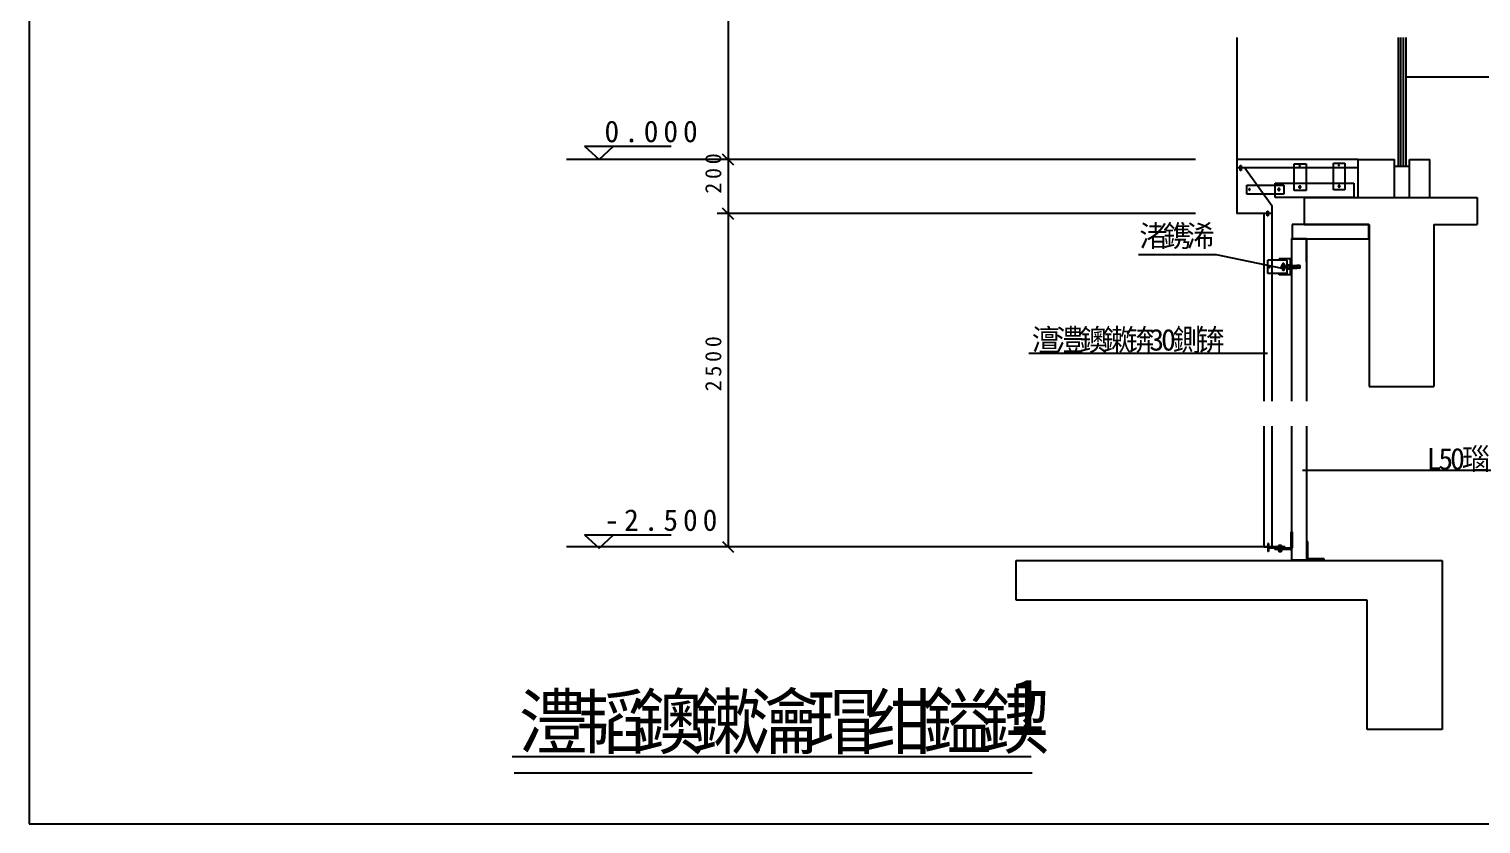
# Model space of a CAD drawing. Header units: metres. Extents: x 0 to 420, y 0 to 297.
# Drawn here: x 0 to 268.8, y 0 to 147.2 of the extents above; entities that cross this region are included whole.
import ezdxf

# ---------------------------------------------------------------- set-up
doc = ezdxf.new("R2010")
doc.units = ezdxf.units.M

msp = doc.modelspace()

# ---------------------------------------------------------------- linework, layer by layer
for p, q in [((0, 297), (0, 0)), ((129.42, 178.23), (129.42, 123.01)), ((223.6, 145.63), (223.6, 123.01)), ((253.46, 145.63), (253.46, 121.82)), ((253.95, 145.63), (253.95, 121.82)), ((254.44, 145.63), (254.44, 121.82)), ((254.94, 145.63), (254.94, 121.82)), ((294.31, 138.28), (255.15, 138.28)), ((102.82, 125.52), (118.91, 125.52)), ((102.82, 125.52), (105.57, 123.04)), ((105.57, 123.04), (108.19, 125.52)), ((128.42, 124.01), (130.42, 122.01)), ((130.42, 122.01), (128.42, 124.01)), ((205.25, 123.01), (99.52, 123.01)), ((215.95, 123.01), (127.42, 123.01)), ((215.95, 123.01), (127.42, 123.01)), ((129.42, 123.01), (129.42, 113.01)), ((246.1, 123.01), (223.6, 123.01)), ((223.6, 123.01), (223.6, 113.01)), ((246.1, 121.51), (223.6, 121.51)), ((224.21, 121.89), (224.43, 121.89)), ((224.21, 121), (224.21, 121.89)), ((224.43, 121), (224.21, 121)), ((224.43, 121.89), (224.43, 121)), ((225.1, 121.51), (230.1, 114.51)), ((234.22, 122.2), (236.47, 122.2)), ((234.22, 117.29), (234.22, 122.2)), ((235.17, 121.88), (235.16, 121.87)), ((235.16, 121.87), (235.16, 121.86)), ((235.16, 121.86), (235.16, 121.85)), ((235.16, 121.85), (235.16, 121.84)), ((235.16, 121.84), (235.16, 121.83)), ((235.16, 121.83), (235.16, 121.82)), ((235.16, 121.82), (235.16, 121.81)), ((235.16, 121.81), (235.17, 121.81)), ((235.18, 121.9), (235.17, 121.89)), ((235.17, 121.89), (235.17, 121.88)), ((235.17, 121.81), (235.17, 121.8)), ((235.17, 121.8), (235.18, 121.79)), ((235.19, 121.91), (235.18, 121.91)), ((235.18, 121.91), (235.18, 121.9)), ((235.18, 121.79), (235.18, 121.78)), ((235.18, 121.78), (235.19, 121.77)), ((235.2, 121.92), (235.19, 121.91)), ((235.19, 121.77), (235.2, 121.77)), ((235.21, 121.93), (235.2, 121.93)), ((235.2, 121.93), (235.2, 121.92)), ((235.2, 121.77), (235.2, 121.76)), ((235.2, 121.76), (235.21, 121.76)), ((235.22, 121.94), (235.21, 121.93)), ((235.21, 121.76), (235.22, 121.75)), ((235.23, 121.94), (235.22, 121.94)), ((235.22, 121.75), (235.23, 121.75)), ((235.24, 121.94), (235.23, 121.94)), ((235.23, 121.75), (235.24, 121.75)), ((235.25, 121.94), (235.24, 121.94)), ((235.24, 121.75), (235.25, 121.74)), ((235.26, 121.94), (235.25, 121.94)), ((235.25, 121.74), (235.26, 121.74)), ((235.27, 121.94), (235.26, 121.94)), ((235.26, 121.74), (235.27, 121.74)), ((235.28, 121.94), (235.27, 121.94)), ((235.27, 121.74), (235.28, 121.75)), ((235.29, 121.94), (235.28, 121.94)), ((235.28, 121.75), (235.29, 121.75)), ((235.3, 121.94), (235.29, 121.94)), ((235.29, 121.75), (235.3, 121.75)), ((235.31, 121.93), (235.3, 121.94)), ((235.3, 121.75), (235.31, 121.76)), ((235.32, 121.92), (235.31, 121.93)), ((235.31, 121.93), (235.31, 121.93)), ((235.31, 121.76), (235.32, 121.77)), ((235.31, 121.76), (235.31, 121.76)), ((235.33, 121.91), (235.32, 121.92)), ((235.32, 121.77), (235.33, 121.77)), ((235.34, 121.91), (235.33, 121.91)), ((235.33, 121.77), (235.34, 121.78)), ((235.34, 121.9), (235.34, 121.91)), ((235.35, 121.89), (235.34, 121.9)), ((235.34, 121.79), (235.35, 121.8)), ((235.34, 121.78), (235.34, 121.79)), ((235.35, 121.88), (235.35, 121.89)), ((235.35, 121.87), (235.35, 121.88)), ((235.36, 121.86), (235.35, 121.87)), ((235.35, 121.81), (235.36, 121.82)), ((235.35, 121.8), (235.35, 121.81)), ((235.35, 121.81), (235.35, 121.81)), ((235.36, 121.85), (235.36, 121.86)), ((235.36, 121.84), (235.36, 121.85)), ((235.36, 121.83), (235.36, 121.84)), ((235.36, 121.82), (235.36, 121.83)), ((236.47, 122.2), (236.47, 117.29)), ((241.52, 122.33), (243.64, 122.33)), ((241.52, 117.42), (241.52, 122.33)), ((242.44, 121.99), (242.43, 121.99)), ((242.43, 121.99), (242.43, 121.98)), ((242.43, 121.98), (242.43, 121.97)), ((242.43, 121.97), (242.43, 121.96)), ((242.43, 121.96), (242.43, 121.96)), ((242.43, 121.96), (242.43, 121.95)), ((242.43, 121.95), (242.43, 121.94)), ((242.43, 121.94), (242.44, 121.93)), ((242.45, 122.01), (242.44, 122.01)), ((242.44, 122.01), (242.44, 122)), ((242.44, 122), (242.44, 121.99)), ((242.44, 121.93), (242.44, 121.93)), ((242.44, 121.93), (242.44, 121.92)), ((242.44, 121.92), (242.45, 121.91)), ((242.46, 122.03), (242.45, 122.02)), ((242.45, 122.02), (242.45, 122.01)), ((242.45, 121.91), (242.45, 121.91)), ((242.45, 121.91), (242.46, 121.9)), ((242.47, 122.03), (242.46, 122.03)), ((242.46, 121.9), (242.47, 121.9)), ((242.48, 122.04), (242.47, 122.03)), ((242.47, 122.03), (242.47, 122.03)), ((242.47, 121.9), (242.47, 121.89)), ((242.47, 121.89), (242.48, 121.89)), ((242.49, 122.04), (242.48, 122.04)), ((242.48, 121.89), (242.49, 121.89)), ((242.5, 122.04), (242.49, 122.04)), ((242.49, 121.89), (242.5, 121.89)), ((242.51, 122.04), (242.5, 122.04)), ((242.5, 122.04), (242.5, 122.04)), ((242.5, 121.89), (242.5, 121.88)), ((242.5, 121.88), (242.51, 121.88)), ((242.52, 122.04), (242.51, 122.04)), ((242.51, 121.88), (242.52, 121.88)), ((242.53, 122.04), (242.52, 122.04)), ((242.52, 121.88), (242.53, 121.89)), ((242.54, 122.04), (242.53, 122.04)), ((242.53, 122.04), (242.53, 122.04)), ((242.53, 121.89), (242.53, 121.89)), ((242.53, 121.89), (242.54, 121.89)), ((242.55, 122.03), (242.54, 122.04)), ((242.54, 121.89), (242.55, 121.89)), ((242.56, 122.03), (242.55, 122.03)), ((242.55, 121.89), (242.56, 121.9)), ((242.57, 122.02), (242.56, 122.03)), ((242.56, 122.03), (242.56, 122.03)), ((242.56, 121.9), (242.57, 121.91)), ((242.56, 121.9), (242.56, 121.9)), ((242.57, 122.01), (242.57, 122.02)), ((242.58, 122.01), (242.57, 122.01)), ((242.57, 121.91), (242.58, 121.92)), ((242.57, 121.91), (242.57, 121.91)), ((242.58, 122), (242.58, 122.01)), ((242.58, 121.99), (242.58, 122)), ((242.59, 121.99), (242.58, 121.99)), ((242.58, 121.93), (242.59, 121.94)), ((242.58, 121.92), (242.58, 121.93)), ((242.58, 121.93), (242.58, 121.93)), ((242.59, 121.98), (242.59, 121.99)), ((242.59, 121.97), (242.59, 121.98)), ((242.59, 121.96), (242.59, 121.97)), ((242.59, 121.95), (242.59, 121.96)), ((242.59, 121.96), (242.59, 121.96)), ((242.59, 121.94), (242.59, 121.95)), ((243.64, 122.33), (243.64, 117.42)), ((246.1, 116.02), (246.1, 123.01)), ((246.1, 123.01), (252.84, 123.01)), ((252.84, 116.02), (252.84, 123.01)), ((252.84, 121.82), (255.57, 121.82)), ((255.57, 116.02), (255.57, 123.01)), ((255.57, 123.01), (259.36, 123.01)), ((259.36, 116.02), (259.36, 123.01)), ((225.45, 118.3), (232.31, 118.3)), ((225.45, 116.62), (225.45, 118.3)), ((230.72, 116), (230.72, 118.66)), ((230.72, 118.66), (245.28, 118.66)), ((232.31, 118.3), (232.31, 116.62)), ((245.28, 118.66), (245.28, 116)), ((232.31, 116.62), (225.45, 116.62)), ((225.84, 117.56), (225.83, 117.54)), ((225.83, 117.54), (225.83, 117.53)), ((225.83, 117.53), (225.83, 117.52)), ((225.83, 117.52), (225.83, 117.51)), ((225.83, 117.51), (225.83, 117.5)), ((225.83, 117.5), (225.83, 117.49)), ((225.83, 117.49), (225.83, 117.48)), ((225.83, 117.48), (225.83, 117.46)), ((225.83, 117.46), (225.83, 117.45)), ((225.83, 117.45), (225.84, 117.44)), ((225.85, 117.57), (225.84, 117.56)), ((225.84, 117.44), (225.85, 117.43)), ((225.86, 117.58), (225.85, 117.58)), ((225.85, 117.58), (225.85, 117.57)), ((225.85, 117.43), (225.85, 117.42)), ((225.85, 117.42), (225.86, 117.41)), ((225.87, 117.59), (225.86, 117.58)), ((225.86, 117.41), (225.87, 117.41)), ((225.88, 117.6), (225.87, 117.59)), ((225.87, 117.41), (225.88, 117.4)), ((225.89, 117.6), (225.88, 117.6)), ((225.88, 117.4), (225.89, 117.39)), ((225.9, 117.61), (225.89, 117.6)), ((225.89, 117.39), (225.9, 117.39)), ((225.91, 117.61), (225.9, 117.61)), ((225.9, 117.39), (225.91, 117.38)), ((225.92, 117.62), (225.91, 117.61)), ((225.91, 117.38), (225.92, 117.38)), ((225.93, 117.62), (225.92, 117.62)), ((225.92, 117.38), (225.93, 117.38)), ((225.95, 117.62), (225.93, 117.62)), ((225.93, 117.38), (225.95, 117.38)), ((225.96, 117.62), (225.95, 117.62)), ((225.95, 117.38), (225.96, 117.38)), ((225.97, 117.62), (225.96, 117.62)), ((225.96, 117.38), (225.97, 117.38)), ((225.98, 117.61), (225.97, 117.62)), ((225.97, 117.38), (225.98, 117.38)), ((225.99, 117.61), (225.98, 117.61)), ((225.98, 117.38), (225.99, 117.39)), ((226, 117.6), (225.99, 117.61)), ((225.99, 117.39), (226, 117.39)), ((226.01, 117.6), (226, 117.6)), ((226, 117.39), (226.01, 117.4)), ((226.02, 117.59), (226.01, 117.6)), ((226.01, 117.4), (226.02, 117.41)), ((226.03, 117.58), (226.02, 117.59)), ((226.02, 117.41), (226.03, 117.41)), ((226.04, 117.58), (226.03, 117.58)), ((226.03, 117.41), (226.04, 117.42)), ((226.04, 117.57), (226.04, 117.58)), ((226.05, 117.56), (226.04, 117.57)), ((226.04, 117.43), (226.05, 117.44)), ((226.04, 117.42), (226.04, 117.43)), ((226.06, 117.54), (226.05, 117.56)), ((226.05, 117.44), (226.06, 117.45)), ((226.06, 117.53), (226.06, 117.54)), ((226.06, 117.52), (226.06, 117.53)), ((226.06, 117.51), (226.06, 117.52)), ((226.06, 117.5), (226.06, 117.51)), ((226.06, 117.49), (226.06, 117.5)), ((226.06, 117.48), (226.06, 117.49)), ((226.06, 117.46), (226.06, 117.48)), ((226.06, 117.45), (226.06, 117.46)), ((245.28, 116), (230.72, 116)), ((231.24, 117.53), (231.23, 117.51)), ((231.23, 117.51), (231.23, 117.5)), ((231.23, 117.5), (231.23, 117.48)), ((231.23, 117.48), (231.23, 117.46)), ((231.23, 117.46), (231.23, 117.44)), ((231.23, 117.44), (231.24, 117.43)), ((231.25, 117.56), (231.24, 117.55)), ((231.24, 117.55), (231.24, 117.53)), ((231.24, 117.43), (231.24, 117.41)), ((231.24, 117.41), (231.25, 117.39)), ((231.26, 117.58), (231.25, 117.56)), ((231.25, 117.39), (231.26, 117.38)), ((231.27, 117.59), (231.26, 117.58)), ((231.26, 117.38), (231.27, 117.37)), ((231.28, 117.61), (231.27, 117.59)), ((231.27, 117.37), (231.28, 117.35)), ((231.3, 117.62), (231.28, 117.61)), ((231.28, 117.35), (231.3, 117.34)), ((231.31, 117.63), (231.3, 117.62)), ((231.3, 117.34), (231.31, 117.33)), ((231.32, 117.64), (231.31, 117.63)), ((231.31, 117.33), (231.32, 117.32)), ((231.34, 117.65), (231.32, 117.64)), ((231.32, 117.32), (231.34, 117.31)), ((231.36, 117.65), (231.34, 117.65)), ((231.34, 117.31), (231.36, 117.31)), ((231.37, 117.66), (231.36, 117.65)), ((231.36, 117.31), (231.37, 117.3)), ((231.39, 117.66), (231.37, 117.66)), ((231.37, 117.3), (231.39, 117.3)), ((231.41, 117.66), (231.39, 117.66)), ((231.39, 117.3), (231.41, 117.3)), ((231.43, 117.66), (231.41, 117.66)), ((231.41, 117.3), (231.43, 117.3)), ((231.44, 117.66), (231.43, 117.66)), ((231.43, 117.3), (231.44, 117.3)), ((231.46, 117.65), (231.44, 117.66)), ((231.44, 117.3), (231.46, 117.31)), ((231.48, 117.65), (231.46, 117.65)), ((231.46, 117.31), (231.48, 117.31)), ((231.49, 117.64), (231.48, 117.65)), ((231.48, 117.31), (231.49, 117.32)), ((231.51, 117.63), (231.49, 117.64)), ((231.49, 117.32), (231.51, 117.33)), ((231.52, 117.62), (231.51, 117.63)), ((231.51, 117.33), (231.52, 117.34)), ((231.54, 117.61), (231.52, 117.62)), ((231.52, 117.34), (231.54, 117.35)), ((231.55, 117.59), (231.54, 117.61)), ((231.54, 117.35), (231.55, 117.37)), ((231.56, 117.58), (231.55, 117.59)), ((231.55, 117.37), (231.56, 117.38)), ((231.57, 117.56), (231.56, 117.58)), ((231.56, 117.38), (231.57, 117.39)), ((231.58, 117.55), (231.57, 117.56)), ((231.57, 117.39), (231.58, 117.41)), ((231.58, 117.53), (231.58, 117.55)), ((231.59, 117.51), (231.58, 117.53)), ((231.58, 117.43), (231.59, 117.44)), ((231.58, 117.41), (231.58, 117.43)), ((231.59, 117.5), (231.59, 117.51)), ((231.59, 117.48), (231.59, 117.5)), ((231.59, 117.46), (231.59, 117.48)), ((231.59, 117.44), (231.59, 117.46)), ((236.47, 117.29), (234.22, 117.29)), ((235.11, 117.99), (235.1, 117.97)), ((235.1, 117.97), (235.1, 117.96)), ((235.1, 117.96), (235.1, 117.94)), ((235.1, 117.94), (235.1, 117.92)), ((235.1, 117.92), (235.1, 117.9)), ((235.1, 117.9), (235.11, 117.89)), ((235.12, 118.02), (235.11, 118.01)), ((235.11, 118.01), (235.11, 117.99)), ((235.11, 117.89), (235.11, 117.87)), ((235.11, 117.87), (235.12, 117.85)), ((235.13, 118.04), (235.12, 118.02)), ((235.12, 117.85), (235.13, 117.84)), ((235.14, 118.05), (235.13, 118.04)), ((235.13, 117.84), (235.14, 117.82)), ((235.15, 118.06), (235.14, 118.05)), ((235.14, 117.82), (235.15, 117.81)), ((235.16, 118.08), (235.15, 118.06)), ((235.15, 117.81), (235.16, 117.8)), ((235.18, 118.09), (235.16, 118.08)), ((235.16, 117.8), (235.18, 117.79)), ((235.19, 118.1), (235.18, 118.09)), ((235.18, 117.79), (235.19, 117.78)), ((235.21, 118.1), (235.19, 118.1)), ((235.19, 117.78), (235.21, 117.77)), ((235.23, 118.11), (235.21, 118.1)), ((235.21, 117.77), (235.23, 117.77)), ((235.24, 118.11), (235.23, 118.11)), ((235.23, 117.77), (235.24, 117.76)), ((235.26, 118.12), (235.24, 118.11)), ((235.24, 117.76), (235.26, 117.76)), ((235.28, 118.12), (235.26, 118.12)), ((235.26, 117.76), (235.28, 117.76)), ((235.3, 118.12), (235.28, 118.12)), ((235.28, 117.76), (235.3, 117.76)), ((235.31, 118.11), (235.3, 118.12)), ((235.3, 117.76), (235.31, 117.76)), ((235.33, 118.11), (235.31, 118.11)), ((235.31, 117.76), (235.33, 117.77)), ((235.35, 118.1), (235.33, 118.11)), ((235.33, 117.77), (235.35, 117.77)), ((235.36, 118.1), (235.35, 118.1)), ((235.35, 117.77), (235.36, 117.78)), ((235.38, 118.09), (235.36, 118.1)), ((235.36, 117.78), (235.38, 117.79)), ((235.39, 118.08), (235.38, 118.09)), ((235.38, 117.79), (235.39, 117.8)), ((235.41, 118.06), (235.39, 118.08)), ((235.39, 117.8), (235.41, 117.81)), ((235.42, 118.05), (235.41, 118.06)), ((235.41, 117.81), (235.42, 117.82)), ((235.43, 118.04), (235.42, 118.05)), ((235.42, 117.82), (235.43, 117.84)), ((235.44, 118.02), (235.43, 118.04)), ((235.43, 117.84), (235.44, 117.85)), ((235.44, 118.01), (235.44, 118.02)), ((235.45, 117.99), (235.44, 118.01)), ((235.44, 117.87), (235.45, 117.89)), ((235.44, 117.85), (235.44, 117.87)), ((235.45, 117.97), (235.45, 117.99)), ((235.46, 117.96), (235.45, 117.97)), ((235.45, 117.9), (235.46, 117.92)), ((235.45, 117.89), (235.45, 117.9)), ((235.46, 117.94), (235.46, 117.96)), ((235.46, 117.92), (235.46, 117.94)), ((236.1, 116.01), (268.1, 116.01)), ((236.1, 116.01), (268.1, 116.01)), ((236.1, 116.01), (236.1, 111.01)), ((243.64, 117.42), (241.52, 117.42)), ((242.42, 118.12), (242.41, 118.11)), ((242.41, 118.11), (242.41, 118.09)), ((242.41, 118.09), (242.41, 118.08)), ((242.41, 118.08), (242.41, 118.06)), ((242.41, 118.06), (242.41, 118.05)), ((242.41, 118.05), (242.42, 118.03)), ((242.43, 118.15), (242.42, 118.14)), ((242.42, 118.14), (242.42, 118.12)), ((242.42, 118.03), (242.42, 118.02)), ((242.42, 118.02), (242.43, 118)), ((242.44, 118.17), (242.43, 118.15)), ((242.43, 118), (242.44, 117.99)), ((242.45, 118.18), (242.44, 118.17)), ((242.44, 117.99), (242.45, 117.98)), ((242.46, 118.19), (242.45, 118.18)), ((242.45, 117.98), (242.46, 117.96)), ((242.47, 118.2), (242.46, 118.19)), ((242.46, 117.96), (242.47, 117.95)), ((242.48, 118.21), (242.47, 118.2)), ((242.47, 117.95), (242.48, 117.94)), ((242.5, 118.22), (242.48, 118.21)), ((242.48, 117.94), (242.5, 117.94)), ((242.51, 118.22), (242.5, 118.22)), ((242.5, 117.94), (242.51, 117.93)), ((242.52, 118.23), (242.51, 118.22)), ((242.51, 117.93), (242.52, 117.92)), ((242.54, 118.23), (242.52, 118.23)), ((242.52, 117.92), (242.54, 117.92)), ((242.56, 118.24), (242.54, 118.23)), ((242.54, 117.92), (242.56, 117.92)), ((242.57, 118.24), (242.56, 118.24)), ((242.56, 117.92), (242.57, 117.92)), ((242.59, 118.24), (242.57, 118.24)), ((242.57, 117.92), (242.59, 117.92)), ((242.6, 118.23), (242.59, 118.24)), ((242.59, 117.92), (242.6, 117.92)), ((242.62, 118.23), (242.6, 118.23)), ((242.6, 117.92), (242.62, 117.92)), ((242.63, 118.22), (242.62, 118.23)), ((242.62, 117.92), (242.63, 117.93)), ((242.65, 118.22), (242.63, 118.22)), ((242.63, 117.93), (242.65, 117.94)), ((242.66, 118.21), (242.65, 118.22)), ((242.65, 117.94), (242.66, 117.94)), ((242.67, 118.2), (242.66, 118.21)), ((242.66, 117.94), (242.67, 117.95)), ((242.68, 118.19), (242.67, 118.2)), ((242.67, 117.95), (242.68, 117.96)), ((242.69, 118.18), (242.68, 118.19)), ((242.68, 117.96), (242.69, 117.98)), ((242.7, 118.17), (242.69, 118.18)), ((242.69, 117.98), (242.7, 117.99)), ((242.71, 118.15), (242.7, 118.17)), ((242.7, 117.99), (242.71, 118)), ((242.72, 118.14), (242.71, 118.15)), ((242.71, 118), (242.72, 118.02)), ((242.72, 118.12), (242.72, 118.14)), ((242.73, 118.11), (242.72, 118.12)), ((242.72, 118.03), (242.73, 118.05)), ((242.72, 118.02), (242.72, 118.03)), ((242.73, 118.09), (242.73, 118.11)), ((242.73, 118.08), (242.73, 118.09)), ((242.73, 118.06), (242.73, 118.08)), ((242.73, 118.05), (242.73, 118.06)), ((246.1, 116.02), (259.36, 116.02)), ((268.1, 116.01), (268.1, 111.01)), ((215.95, 113.01), (127.42, 113.01)), ((215.95, 113.01), (127.42, 113.01)), ((130.42, 112.01), (128.42, 114.01)), ((128.42, 114.01), (130.42, 112.01)), ((129.42, 113.01), (129.42, 51.3)), ((230.1, 113.01), (223.6, 113.01)), ((228.6, 113.01), (228.6, 78.31)), ((229.26, 113.44), (229.44, 113.44)), ((229.26, 112.6), (229.26, 113.44)), ((229.44, 113.44), (229.44, 112.6)), ((230.1, 114.51), (230.1, 78.31)), ((229.44, 112.6), (229.26, 112.6)), ((248.05, 110.97), (233.89, 110.97)), ((233.89, 110.97), (233.89, 108.34)), ((236.1, 111.01), (248.1, 111.01)), ((248.05, 108.34), (248.05, 110.97)), ((248.1, 111.01), (248.1, 81.01)), ((260.1, 111.01), (260.1, 81.01)), ((260.1, 111.01), (268.1, 111.01)), ((233.83, 78.31), (233.83, 108.41)), ((233.83, 108.41), (236.53, 108.41)), ((233.89, 108.34), (248.05, 108.34)), ((236.53, 108.41), (236.53, 78.31)), ((236.53, 104.09), (236.53, 108.41)), ((205.43, 105.46), (219.81, 105.46)), ((219.81, 105.46), (231.98, 102.88)), ((232.95, 104.4), (229.35, 104.4)), ((229.35, 101.9), (229.35, 104.4)), ((229.54, 103.19), (229.53, 103.17)), ((229.53, 103.17), (229.53, 103.16)), ((229.53, 103.16), (229.53, 103.15)), ((229.53, 103.15), (229.54, 103.13)), ((229.55, 103.22), (229.54, 103.21)), ((229.54, 103.21), (229.54, 103.2)), ((229.54, 103.2), (229.54, 103.19)), ((229.54, 103.13), (229.54, 103.12)), ((229.54, 103.12), (229.54, 103.11)), ((229.54, 103.11), (229.55, 103.1)), ((229.56, 103.23), (229.55, 103.22)), ((229.55, 103.1), (229.56, 103.09)), ((229.57, 103.25), (229.56, 103.24)), ((229.56, 103.24), (229.56, 103.23)), ((229.56, 103.09), (229.56, 103.08)), ((229.56, 103.08), (229.57, 103.07)), ((229.58, 103.26), (229.57, 103.25)), ((229.57, 103.07), (229.58, 103.06)), ((229.59, 103.27), (229.58, 103.26)), ((229.58, 103.06), (229.59, 103.05)), ((229.6, 103.28), (229.59, 103.27)), ((229.59, 103.05), (229.6, 103.04)), ((229.61, 103.28), (229.6, 103.28)), ((229.6, 103.04), (229.61, 103.04)), ((229.63, 103.29), (229.61, 103.28)), ((229.61, 103.04), (229.63, 103.03)), ((229.64, 103.29), (229.63, 103.29)), ((229.63, 103.03), (229.64, 103.03)), ((229.65, 103.29), (229.64, 103.29)), ((229.64, 103.03), (229.65, 103.03)), ((229.67, 103.29), (229.65, 103.29)), ((229.65, 103.03), (229.67, 103.03)), ((229.68, 103.29), (229.67, 103.29)), ((229.67, 103.03), (229.68, 103.03)), ((229.69, 103.29), (229.68, 103.29)), ((229.68, 103.03), (229.69, 103.03)), ((229.7, 103.29), (229.69, 103.29)), ((229.69, 103.03), (229.7, 103.03)), ((229.72, 103.28), (229.7, 103.29)), ((229.7, 103.03), (229.72, 103.04)), ((229.73, 103.28), (229.72, 103.28)), ((229.72, 103.04), (229.73, 103.04)), ((229.74, 103.27), (229.73, 103.28)), ((229.73, 103.04), (229.74, 103.05)), ((229.75, 103.26), (229.74, 103.27)), ((229.74, 103.05), (229.75, 103.06)), ((229.76, 103.25), (229.75, 103.26)), ((229.75, 103.06), (229.76, 103.07)), ((229.77, 103.24), (229.76, 103.25)), ((229.76, 103.07), (229.77, 103.08)), ((229.78, 103.23), (229.77, 103.24)), ((229.77, 103.08), (229.78, 103.09)), ((229.78, 103.22), (229.78, 103.23)), ((229.79, 103.21), (229.78, 103.22)), ((229.78, 103.1), (229.79, 103.11)), ((229.78, 103.09), (229.78, 103.1)), ((229.79, 103.2), (229.79, 103.21)), ((229.79, 103.19), (229.79, 103.2)), ((229.8, 103.17), (229.79, 103.19)), ((229.79, 103.13), (229.8, 103.15)), ((229.79, 103.12), (229.79, 103.13)), ((229.79, 103.11), (229.79, 103.12)), ((229.8, 103.16), (229.8, 103.17)), ((229.8, 103.15), (229.8, 103.16)), ((233.79, 104.65), (231.44, 104.65)), ((231.44, 104.4), (231.44, 104.65)), ((231.84, 103.27), (231.83, 103.23)), ((231.83, 103.23), (231.83, 103.19)), ((231.83, 103.19), (231.83, 103.15)), ((231.83, 103.15), (231.83, 103.11)), ((231.83, 103.11), (231.83, 103.07)), ((231.83, 103.07), (231.84, 103.03)), ((231.86, 103.3), (231.84, 103.27)), ((231.84, 103.03), (231.86, 102.99)), ((231.88, 103.34), (231.86, 103.3)), ((231.86, 102.99), (231.88, 102.95)), ((231.9, 103.38), (231.88, 103.34)), ((231.88, 102.95), (231.9, 102.92)), ((232.07, 103.45), (231.89, 103.15)), ((231.89, 103.15), (232.07, 102.84)), ((231.92, 103.41), (231.9, 103.38)), ((231.9, 102.92), (231.92, 102.88)), ((231.95, 103.44), (231.92, 103.41)), ((231.92, 102.88), (231.95, 102.85)), ((231.98, 103.47), (231.95, 103.44)), ((231.95, 102.85), (231.98, 102.83)), ((232.01, 103.49), (231.98, 103.47)), ((231.98, 102.83), (232.01, 102.8)), ((232.02, 103.57), (232.01, 103.55)), ((232.01, 103.55), (232.01, 103.55)), ((232.01, 103.49), (232.01, 103.55)), ((232.05, 103.51), (232.01, 103.49)), ((232.01, 102.8), (232.05, 102.78)), ((232.01, 102.75), (232.01, 102.8)), ((232.01, 102.75), (232.02, 102.72)), ((232.03, 103.63), (232.02, 103.61)), ((232.02, 103.61), (232.02, 103.59)), ((232.02, 103.59), (232.02, 103.57)), ((232.02, 102.72), (232.02, 102.7)), ((232.02, 102.7), (232.02, 102.68)), ((232.02, 102.68), (232.03, 102.66)), ((232.04, 103.65), (232.03, 103.63)), ((232.03, 102.66), (232.04, 102.64)), ((232.05, 103.67), (232.04, 103.65)), ((232.05, 103.2), (232.04, 103.19)), ((232.04, 103.19), (232.04, 103.17)), ((232.04, 103.17), (232.04, 103.15)), ((232.04, 103.15), (232.04, 103.13)), ((232.04, 103.15), (232.44, 103.15)), ((232.04, 103.13), (232.04, 103.11)), ((232.04, 103.11), (232.05, 103.09)), ((232.04, 102.64), (232.05, 102.62)), ((232.07, 103.69), (232.05, 103.67)), ((232.08, 103.53), (232.05, 103.51)), ((232.06, 103.24), (232.05, 103.22)), ((232.05, 103.22), (232.05, 103.2)), ((232.05, 103.09), (232.05, 103.07)), ((232.05, 103.07), (232.06, 103.05)), ((232.05, 102.78), (232.08, 102.76)), ((232.05, 102.62), (232.07, 102.6)), ((232.07, 103.26), (232.06, 103.24)), ((232.06, 103.05), (232.07, 103.04)), ((232.08, 103.71), (232.07, 103.69)), ((232.41, 103.45), (232.07, 103.45)), ((232.09, 103.27), (232.07, 103.26)), ((232.07, 103.04), (232.09, 103.02)), ((232.07, 102.84), (232.41, 102.84)), ((232.07, 102.6), (232.08, 102.59)), ((232.1, 103.72), (232.08, 103.71)), ((232.12, 103.54), (232.08, 103.53)), ((232.08, 102.76), (232.12, 102.75)), ((232.08, 102.59), (232.1, 102.57)), ((232.1, 103.29), (232.09, 103.27)), ((232.09, 103.02), (232.1, 103)), ((232.11, 103.73), (232.1, 103.72)), ((232.11, 103.3), (232.1, 103.29)), ((232.1, 103), (232.11, 102.99)), ((232.1, 102.57), (232.11, 102.56)), ((232.13, 103.74), (232.11, 103.73)), ((232.13, 103.31), (232.11, 103.3)), ((232.11, 102.99), (232.13, 102.98)), ((232.11, 102.56), (232.13, 102.55)), ((232.16, 103.55), (232.12, 103.54)), ((232.12, 102.75), (232.16, 102.74)), ((232.15, 103.75), (232.13, 103.74)), ((232.15, 103.32), (232.13, 103.31)), ((232.13, 102.98), (232.15, 102.97)), ((232.13, 102.55), (232.15, 102.54)), ((232.17, 103.76), (232.15, 103.75)), ((232.16, 103.33), (232.15, 103.32)), ((232.15, 102.97), (232.16, 102.96)), ((232.15, 102.54), (232.17, 102.53)), ((232.2, 103.56), (232.16, 103.55)), ((232.18, 103.34), (232.16, 103.33)), ((232.16, 102.96), (232.18, 102.95)), ((232.16, 102.74), (232.2, 102.74)), ((232.2, 103.77), (232.17, 103.76)), ((232.17, 102.53), (232.2, 102.53)), ((232.2, 103.34), (232.18, 103.34)), ((232.18, 102.95), (232.2, 102.95)), ((232.22, 103.77), (232.2, 103.77)), ((232.24, 103.56), (232.2, 103.56)), ((232.22, 103.35), (232.2, 103.34)), ((232.2, 102.95), (232.22, 102.95)), ((232.2, 102.74), (232.24, 102.73)), ((232.2, 102.53), (232.22, 102.52)), ((232.24, 103.77), (232.22, 103.77)), ((232.24, 103.35), (232.22, 103.35)), ((232.22, 102.95), (232.24, 102.95)), ((232.22, 102.52), (232.24, 102.52)), ((232.24, 103.77), (232.24, 103.77)), ((232.26, 103.77), (232.24, 103.77)), ((232.24, 103.77), (232.24, 103.77)), ((232.28, 103.56), (232.24, 103.56)), ((232.26, 103.35), (232.24, 103.35)), ((232.24, 103.15), (232.24, 103.35)), ((232.24, 102.95), (232.24, 103.15)), ((232.24, 102.95), (232.26, 102.95)), ((232.24, 102.73), (232.28, 102.74)), ((232.24, 102.52), (232.24, 102.52)), ((232.24, 102.52), (232.26, 102.52)), ((232.28, 103.77), (232.26, 103.77)), ((232.28, 103.34), (232.26, 103.35)), ((232.26, 102.95), (232.28, 102.95)), ((232.26, 102.52), (232.28, 102.53)), ((232.31, 103.76), (232.28, 103.77)), ((232.32, 103.55), (232.28, 103.56)), ((232.3, 103.34), (232.28, 103.34)), ((232.28, 102.95), (232.3, 102.95)), ((232.28, 102.74), (232.32, 102.74)), ((232.28, 102.53), (232.31, 102.53)), ((232.32, 103.33), (232.3, 103.34)), ((232.3, 102.95), (232.32, 102.96)), ((232.33, 103.75), (232.31, 103.76)), ((232.31, 102.53), (232.33, 102.54)), ((232.36, 103.54), (232.32, 103.55)), ((232.33, 103.32), (232.32, 103.33)), ((232.32, 102.96), (232.33, 102.97)), ((232.32, 102.74), (232.36, 102.75)), ((232.35, 103.74), (232.33, 103.75)), ((232.35, 103.31), (232.33, 103.32)), ((232.33, 102.97), (232.35, 102.98)), ((232.33, 102.54), (232.35, 102.55)), ((232.36, 103.73), (232.35, 103.74)), ((232.37, 103.3), (232.35, 103.31)), ((232.35, 102.98), (232.37, 102.99)), ((232.35, 102.55), (232.36, 102.56)), ((232.38, 103.72), (232.36, 103.73)), ((232.4, 103.53), (232.36, 103.54)), ((232.36, 102.75), (232.4, 102.76)), ((232.36, 102.56), (232.38, 102.57)), ((232.38, 103.29), (232.37, 103.3)), ((232.37, 102.99), (232.38, 103)), ((232.4, 103.71), (232.38, 103.72)), ((232.39, 103.27), (232.38, 103.29)), ((232.38, 103), (232.39, 103.02)), ((232.38, 102.57), (232.4, 102.59)), ((232.41, 103.26), (232.39, 103.27)), ((232.39, 103.02), (232.41, 103.04)), ((232.41, 103.69), (232.4, 103.71)), ((232.43, 103.51), (232.4, 103.53)), ((232.4, 102.76), (232.43, 102.78)), ((232.4, 102.59), (232.41, 102.6)), ((232.43, 103.67), (232.41, 103.69)), ((232.59, 103.15), (232.41, 103.45)), ((232.42, 103.24), (232.41, 103.26)), ((232.41, 102.84), (232.59, 103.15)), ((232.41, 103.04), (232.42, 103.05)), ((232.41, 102.6), (232.43, 102.62)), ((232.42, 103.22), (232.42, 103.24)), ((232.43, 103.2), (232.42, 103.22)), ((232.42, 103.07), (232.43, 103.09)), ((232.42, 103.05), (232.42, 103.07)), ((232.44, 103.65), (232.43, 103.67)), ((232.47, 103.49), (232.43, 103.51)), ((232.44, 103.19), (232.43, 103.2)), ((232.43, 103.09), (232.44, 103.11)), ((232.43, 102.78), (232.47, 102.8)), ((232.43, 102.62), (232.44, 102.64)), ((232.45, 103.63), (232.44, 103.65)), ((232.44, 103.17), (232.44, 103.19)), ((232.44, 103.15), (232.44, 103.17)), ((232.44, 103.13), (232.44, 103.15)), ((232.44, 103.11), (232.44, 103.13)), ((232.44, 102.64), (232.45, 102.66)), ((232.46, 103.61), (232.45, 103.63)), ((232.45, 102.66), (232.46, 102.68)), ((232.46, 103.59), (232.46, 103.61)), ((232.46, 103.57), (232.46, 103.59)), ((232.46, 103.55), (232.46, 103.57)), ((232.46, 103.49), (232.46, 103.55)), ((232.46, 102.75), (232.46, 102.8)), ((232.46, 102.72), (232.46, 102.75)), ((232.46, 102.7), (232.46, 102.72)), ((232.46, 102.68), (232.46, 102.7)), ((232.5, 103.47), (232.47, 103.49)), ((232.47, 102.8), (232.5, 102.83)), ((232.53, 103.44), (232.5, 103.47)), ((232.5, 102.83), (232.53, 102.85)), ((232.56, 103.41), (232.53, 103.44)), ((232.53, 102.85), (232.56, 102.88)), ((232.58, 103.38), (232.56, 103.41)), ((232.56, 102.88), (232.58, 102.92)), ((232.6, 103.34), (232.58, 103.38)), ((232.58, 102.92), (232.6, 102.95)), ((232.62, 103.3), (232.6, 103.34)), ((232.6, 102.95), (232.62, 102.99)), ((232.63, 103.27), (232.62, 103.3)), ((232.62, 102.99), (232.63, 103.03)), ((232.64, 103.23), (232.63, 103.27)), ((232.63, 103.03), (232.64, 103.07)), ((232.65, 103.19), (232.64, 103.23)), ((232.64, 103.07), (232.65, 103.11)), ((232.65, 103.15), (232.65, 103.19)), ((232.65, 103.11), (232.65, 103.15)), ((232.86, 103.34), (233.08, 103.34)), ((232.93, 102.94), (232.86, 103.34)), ((232.86, 102.94), (232.86, 103.34)), ((232.91, 102.94), (232.86, 103.24)), ((232.86, 103.14), (233.08, 103.14)), ((232.88, 102.94), (232.86, 103.09)), ((232.86, 102.94), (233.08, 102.94)), ((232.96, 102.94), (232.89, 103.34)), ((232.98, 102.94), (232.92, 103.34)), ((233.01, 102.94), (232.94, 103.34)), ((232.95, 101.9), (232.95, 104.4)), ((233.03, 102.94), (232.97, 103.34)), ((233.06, 102.94), (232.99, 103.34)), ((233.08, 102.94), (233.02, 103.34)), ((233.08, 103.1), (233.04, 103.34)), ((233.08, 103.26), (233.07, 103.34)), ((233.08, 103.52), (233.48, 103.52)), ((233.08, 102.77), (233.08, 103.52)), ((233.08, 103.39), (233.48, 103.39)), ((233.08, 102.89), (233.48, 102.89)), ((233.08, 102.77), (233.48, 102.77)), ((233.53, 103.57), (233.48, 103.57)), ((233.48, 102.72), (233.48, 103.57)), ((233.53, 102.72), (233.48, 102.72)), ((233.54, 101.65), (233.54, 104.65)), ((233.78, 103.39), (234.71, 103.39)), ((233.78, 103.34), (235.03, 103.34)), ((233.84, 102.94), (233.78, 103.31)), ((233.78, 102.94), (235.03, 102.94)), ((233.78, 102.89), (234.71, 102.89)), ((233.79, 101.65), (233.79, 104.65)), ((233.87, 102.94), (233.8, 103.34)), ((233.89, 102.94), (233.83, 103.34)), ((233.92, 102.94), (233.85, 103.34)), ((233.94, 102.94), (233.88, 103.34)), ((233.97, 102.94), (233.9, 103.34)), ((233.99, 102.94), (233.93, 103.34)), ((234.02, 102.94), (233.95, 103.34)), ((234.02, 103.11), (233.98, 103.34)), ((234.05, 102.94), (233.98, 103.34)), ((235.23, 103.43), (234.7, 103.39)), ((235.23, 102.86), (234.7, 102.9)), ((235.23, 103.38), (234.71, 103.34)), ((235.23, 102.91), (234.71, 102.95)), ((235.33, 103.39), (235.02, 103.34)), ((235.33, 102.89), (235.03, 102.94)), ((235.22, 103.43), (235.22, 103.38)), ((235.22, 102.91), (235.22, 102.86)), ((235.33, 102.89), (235.33, 103.39)), ((232.95, 101.9), (229.35, 101.9)), ((231.44, 101.65), (231.44, 101.9)), ((233.79, 101.65), (231.44, 101.65)), ((185.13, 87.14), (229.31, 87.14)), ((248.1, 81.01), (260.1, 81.01)), ((228.6, 73.67), (228.6, 51.3)), ((230.1, 73.67), (230.1, 51.3)), ((233.83, 48.83), (233.83, 73.67)), ((236.53, 73.67), (236.53, 48.83)), ((274.93, 65.44), (235.76, 65.44)), ((233.63, 54.08), (233.63, 51.23)), ((233.88, 54.08), (233.63, 54.08)), ((233.88, 54.08), (233.88, 51.13)), ((225.6, 51.3), (99.52, 51.3)), ((102.82, 53.56), (118.91, 53.56)), ((102.82, 53.56), (105.57, 51.08)), ((105.57, 51.08), (108.19, 53.56)), ((229.6, 51.3), (127.42, 51.3)), ((128.42, 52.3), (130.42, 50.3)), ((228.6, 51.3), (230.1, 51.3)), ((229.49, 51.95), (229.39, 51.95)), ((229.39, 51.95), (229.39, 50.45)), ((229.49, 51.95), (229.49, 50.45)), ((232.48, 51.33), (229.49, 51.33)), ((233.48, 51.08), (229.49, 51.08)), ((230.63, 51.08), (230.63, 50.83)), ((231.9, 51.58), (231.35, 51.58)), ((231.35, 51.58), (231.35, 51.33)), ((231.45, 51.58), (231.45, 51.33)), ((231.8, 51.58), (231.8, 51.33)), ((231.9, 51.58), (231.9, 51.33)), ((232.48, 51.33), (232.48, 51.08)), ((233.48, 51.08), (233.49, 51.08)), ((233.49, 51.08), (233.51, 51.08)), ((233.51, 51.08), (233.52, 51.08)), ((233.52, 51.08), (233.53, 51.09)), ((233.53, 51.09), (233.55, 51.09)), ((233.55, 51.09), (233.56, 51.1)), ((233.56, 51.1), (233.57, 51.11)), ((233.57, 51.11), (233.58, 51.12)), ((233.58, 51.12), (233.59, 51.13)), ((233.59, 51.13), (233.6, 51.14)), ((233.6, 51.14), (233.61, 51.15)), ((233.61, 51.17), (233.62, 51.18)), ((233.61, 51.15), (233.61, 51.17)), ((233.62, 51.2), (233.63, 51.21)), ((233.62, 51.18), (233.62, 51.2)), ((233.63, 51.21), (233.63, 51.23)), ((233.87, 51.1), (233.88, 51.13)), ((233.87, 51.07), (233.87, 51.1)), ((236.74, 52.31), (236.55, 52.31)), ((236.55, 52.12), (236.55, 48.83)), ((236.74, 49.06), (236.74, 52.31)), ((182.77, 48.8), (261.65, 48.8)), ((182.77, 41.46), (182.77, 48.8)), ((229.49, 50.45), (229.39, 50.45)), ((233.58, 50.83), (230.63, 50.83)), ((231.35, 50.83), (231.35, 50.58)), ((231.9, 50.58), (231.35, 50.58)), ((231.42, 50.58), (231.42, 50.41)), ((231.69, 50.58), (231.42, 50.53)), ((231.52, 50.58), (231.42, 50.56)), ((231.82, 50.57), (231.42, 50.51)), ((231.82, 50.54), (231.42, 50.48)), ((231.82, 50.52), (231.42, 50.46)), ((231.82, 50.49), (231.42, 50.43)), ((231.82, 50.41), (231.42, 50.41)), ((231.82, 50.47), (231.43, 50.41)), ((231.45, 50.83), (231.45, 50.58)), ((231.82, 50.44), (231.6, 50.41)), ((231.8, 50.83), (231.8, 50.58)), ((231.82, 50.58), (231.82, 50.41)), ((231.86, 50.58), (231.86, 50.58)), ((231.9, 50.83), (231.9, 50.58)), ((233.58, 50.83), (233.61, 50.83)), ((233.61, 50.83), (233.63, 50.83)), ((233.63, 50.83), (233.66, 50.84)), ((233.66, 50.84), (233.69, 50.85)), ((233.69, 50.85), (233.72, 50.86)), ((233.72, 50.86), (233.74, 50.88)), ((233.74, 50.88), (233.77, 50.89)), ((233.77, 50.89), (233.79, 50.91)), ((233.79, 50.91), (233.81, 50.93)), ((233.81, 50.93), (233.83, 50.96)), ((233.83, 50.96), (233.84, 50.98)), ((236.53, 48.83), (233.83, 48.83)), ((233.84, 50.98), (233.85, 51.01)), ((233.85, 51.01), (233.86, 51.04)), ((233.86, 51.04), (233.87, 51.07)), ((236.55, 48.83), (239.76, 48.83)), ((239.76, 49.06), (236.74, 49.06)), ((239.76, 48.83), (239.76, 49.06)), ((261.65, 48.8), (261.65, 17.51)), ((247.77, 41.46), (182.77, 41.46)), ((247.77, 17.51), (247.77, 41.46)), ((261.65, 17.51), (247.77, 17.51)), ((89.48, 12.5), (185.52, 12.5)), ((89.83, 9.46), (185.72, 9.46)), ((0, 0), (420, 0))]:
    msp.add_line(p, q)

# ---------------------------------------------------------------- texts
for s, height, p in [('0', 4, (106.54, 126.23)), ('0', 4, (113.81, 126.23)), ('0', 4, (117.45, 126.23)), ('0', 4, (121.08, 126.23)), ('.', 4, (110.18, 126.23)), ('渚', 4, (205.59, 106.87)), ('鎸', 4, (209.94, 106.87)), ('浠', 4, (214.29, 106.87)), ('澶', 4, (185.69, 87.65)), ('澧', 4, (190.04, 87.65)), ('鐭', 4, (194.39, 87.65)), ('鏉', 4, (198.74, 87.65)), ('锛', 4, (203.09, 87.65)), ('3', 4, (207.43, 87.65)), ('0', 4, (209.61, 87.65)), ('鍘', 4, (211.78, 87.65)), ('锛', 4, (216.13, 87.65)), ('瑙', 4, (265.29, 65.62)), ('L', 4, (258.77, 65.62)), ('5', 4, (260.94, 65.62)), ('0', 4, (263.12, 65.62)), ('2', 4, (110.18, 54.27)), ('5', 4, (117.45, 54.27)), ('0', 4, (121.08, 54.27)), ('0', 4, (124.72, 54.27)), ('-', 4, (106.54, 54.27)), ('.', 4, (113.81, 54.27)), ('澧', 9.83, (90.66, 14)), ('韬', 9.83, (101.35, 14)), ('鐭', 9.83, (112.03, 14)), ('鏉', 9.83, (122.72, 14)), ('瀹', 9.83, (133.41, 14)), ('瑁', 9.83, (144.1, 14)), ('绀', 9.83, (154.79, 14)), ('鎰', 9.83, (165.48, 14)), ('鍥', 9.83, (176.16, 14)), ('1', 9.83, (181.43, 17.07))]:
    msp.add_text(s, height=height).set_placement(p)
for s, p in [('0', (128.17, 122.14)), ('0', (128.17, 119.42)), ('2', (128.17, 116.69)), ('0', (128.17, 88.27)), ('0', (128.17, 85.54)), ('5', (128.17, 82.82)), ('2', (128.17, 80.09))]:
    msp.add_text(s, height=3, rotation=90).set_placement(p)

doc.saveas('drawing.dxf')
